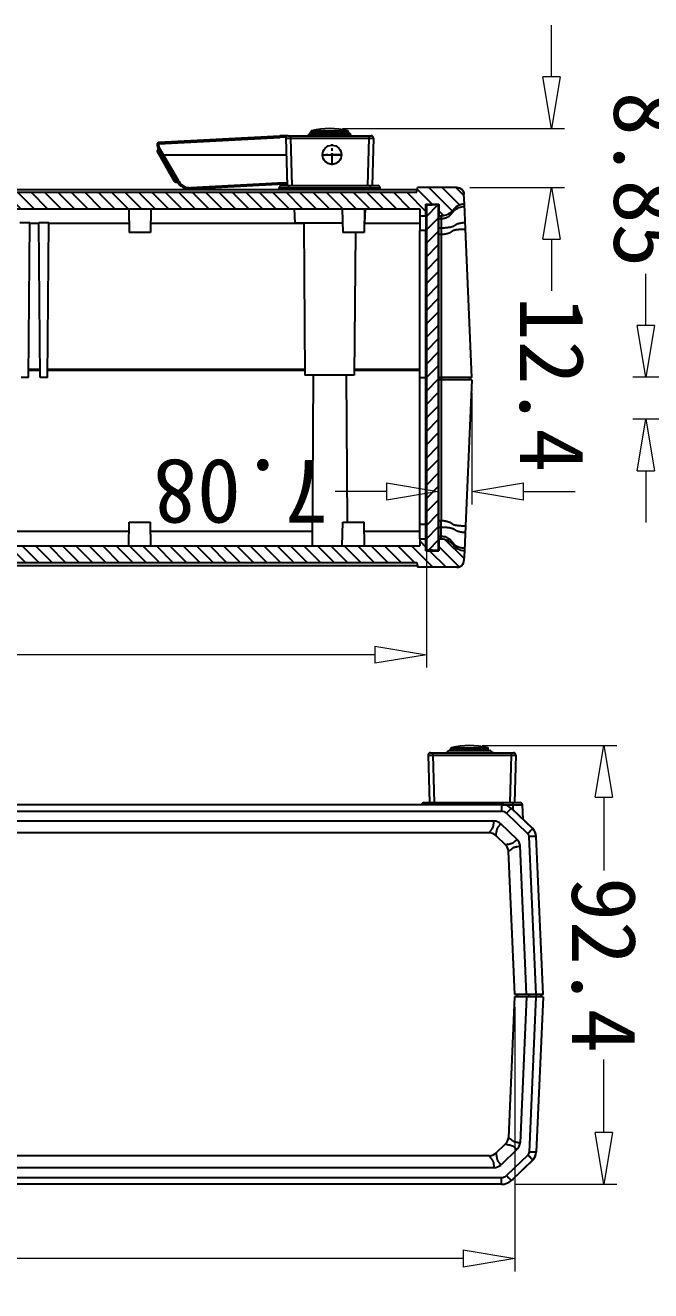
# Model space of a CAD drawing. Header units: millimetres. Extents: x 10368 to 13229, y -13270 to -11269.
# Drawn here: x 11296.8 to 11428.6, y -12928.8 to -12662.3 of the extents above; entities that cross this region are included whole.
import ezdxf

# ---------------------------------------------------------------- set-up
doc = ezdxf.new("R2010")
doc.units = ezdxf.units.MM
doc.linetypes.add('CENTER', pattern=[50.8, 31.75, -6.35, 6.35, -6.35])
doc.layers.add('dim', color=3, linetype='Continuous', lineweight=9)
doc.styles.add('FFS', font='simfang.ttf')
doc.dimstyles.new('YanXiu', dxfattribs={"dimtxt": 2.5, "dimasz": 2.2, "dimexe": 0.66, "dimexo": 0.66, "dimgap": 0.66, "dimtad": 0, "dimzin": 1, "dimdsep": 46, "dimtxsty": 'FFS', "dimcen": 0, "dimclrd": 256, "dimclre": 131, "dimclrt": 42, "dimazin": 0, "dimtfac": 1, "dimtofl": 0, "dimtmove": 0, "dimatfit": 3, "dimfxl": 0, "dimlwd": 5, "dimlwe": 5, "dimarcsym": 0})
pattern_1 = [(315, (-332.5408, 1336.0278), (1.4142136, 1.4142136), [])]

# ---------------------------------------------------------------- blocks, each defined once
blk = doc.blocks.new('_ClosedBlank')
at = {"color": 0, "linetype": 'ByBlock', "lineweight": -2}
for p, q in [((-1, 0.167), (0, 0)), ((-1, 0.167), (-1, -0.167)), ((0, 0), (-1, -0.167))]:
    blk.add_line(p, q, dxfattribs=at)
blk = doc.blocks.new('*D52')
at = {"layer": 'Defpoints', "color": 0}
for p in [(-368.05, 460.96), (-366.5, 452.11), (-352.14, 452.11)]:
    blk.add_point(p, dxfattribs=at)
at = {"layer": 'dim', "lineweight": 5}
for p, q in [((-352.14, 471.84), (-352.14, 482.72)), ((-352.14, 441.23), (-352.14, 430.35))]:
    blk.add_line(p, q, dxfattribs=at)
at = {"layer": 'dim', "color": 131, "lineweight": 5}
for p, q in [((-365.33, 460.96), (-349.42, 460.96)), ((-363.78, 452.11), (-349.42, 452.11))]:
    blk.add_line(p, q, dxfattribs=at)
at = {"layer": 'dim', "lineweight": 5, "xscale": 10.88, "yscale": 10.88, "zscale": 10.88}
for p, rotation in [((-352.14, 460.96), 270), ((-352.14, 452.11), 90)]:
    blk.add_blockref('_ClosedBlank', p, dxfattribs=dict(at, rotation=rotation))
at = {"layer": 'dim', "color": 42, "insert": (-352.14, 410.5), "char_height": 13.6, "attachment_point": 5, "rotation": 90, "style": 'FFS'}
blk.add_mtext('8.85', dxfattribs=at)
blk = doc.blocks.new('*D10')
at = {"layer": 'Defpoints', "color": 0}
for p in [(-46.5, 637.75), (-324.5, 582.1), (-46.5, 582.1)]:
    blk.add_point(p, dxfattribs=at)
at = {"layer": 'dim', "color": 131, "lineweight": 5}
for p, q in [((-324.5, 584.82), (-324.5, 640.47)), ((-46.5, 584.82), (-46.5, 640.47))]:
    blk.add_line(p, q, dxfattribs=at)
at = {"layer": 'dim', "lineweight": 5}
for p, q in [((-313.62, 637.75), (-200.72, 637.75)), ((-57.38, 637.75), (-170.29, 637.75))]:
    blk.add_line(p, q, dxfattribs=at)
at = {"layer": 'dim', "lineweight": 5, "xscale": 10.88, "yscale": 10.88, "zscale": 10.88, "rotation": 180}
blk.add_blockref('_ClosedBlank', (-324.5, 637.75), dxfattribs=at)
at = {"layer": 'dim', "lineweight": 5, "xscale": 10.88, "yscale": 10.88, "zscale": 10.88}
blk.add_blockref('_ClosedBlank', (-46.5, 637.75), dxfattribs=at)
at = {"layer": 'dim', "color": 42, "insert": (-185.5, 637.75), "char_height": 13.6, "attachment_point": 5, "style": 'FFS'}
blk.add_mtext('278', dxfattribs=at)
blk = doc.blocks.new('*D54')
at = {"layer": 'Defpoints', "color": 0}
for p in [(-321.73, 622.1), (-343.28, 529.7), (-314.97, 529.7)]:
    blk.add_point(p, dxfattribs=at)
at = {"layer": 'dim', "color": 131, "lineweight": 5}
for p, q in [((-324.45, 622.1), (-346, 622.1)), ((-317.68, 529.7), (-346, 529.7))]:
    blk.add_line(p, q, dxfattribs=at)
at = {"layer": 'dim', "lineweight": 5}
for p, q in [((-343.28, 611.22), (-343.28, 595.79)), ((-343.28, 540.58), (-343.28, 556.02))]:
    blk.add_line(p, q, dxfattribs=at)
at = {"layer": 'dim', "lineweight": 5, "xscale": 10.88, "yscale": 10.88, "zscale": 10.88}
for p, rotation in [((-343.28, 622.1), 90), ((-343.28, 529.7), 270)]:
    blk.add_blockref('_ClosedBlank', p, dxfattribs=dict(at, rotation=rotation))
at = {"layer": 'dim', "color": 42, "insert": (-343.28, 575.9), "char_height": 13.6, "attachment_point": 5, "rotation": 90, "style": 'FFS'}
blk.add_mtext('92.4', dxfattribs=at)
blk = doc.blocks.new('*D35')
at = {"layer": 'Defpoints', "color": 0}
for p in [(-308.4, 476.21), (-315.48, 452.66), (-308.4, 452.66)]:
    blk.add_point(p, dxfattribs=at)
at = {"layer": 'dim', "color": 131, "lineweight": 5}
for p, q in [((-315.48, 455.37), (-315.48, 478.93)), ((-308.4, 455.37), (-308.4, 478.93))]:
    blk.add_line(p, q, dxfattribs=at)
at = {"layer": 'dim', "lineweight": 5}
for p, q in [((-326.36, 476.21), (-337.24, 476.21)), ((-297.52, 476.21), (-286.64, 476.21))]:
    blk.add_line(p, q, dxfattribs=at)
at = {"layer": 'dim', "lineweight": 5, "xscale": 10.88, "yscale": 10.88, "zscale": 10.88}
blk.add_blockref('_ClosedBlank', (-315.48, 476.21), dxfattribs=at)
at = {"layer": 'dim', "lineweight": 5, "xscale": 10.88, "yscale": 10.88, "zscale": 10.88, "rotation": 180}
blk.add_blockref('_ClosedBlank', (-308.4, 476.21), dxfattribs=at)
at = {"layer": 'dim', "color": 42, "insert": (-266.79, 476.21), "char_height": 13.6, "attachment_point": 5, "style": 'FFS'}
blk.add_mtext('7.08', dxfattribs=at)
blk = doc.blocks.new('*D21')
at = {"layer": 'Defpoints', "color": 0}
for p in [(-65.1, 510.56), (-305.9, 485.32), (-65.1, 485.4)]:
    blk.add_point(p, dxfattribs=at)
at = {"layer": 'dim', "color": 131, "lineweight": 5}
for p, q in [((-305.9, 488.04), (-305.9, 513.28)), ((-65.1, 488.12), (-65.1, 513.28))]:
    blk.add_line(p, q, dxfattribs=at)
at = {"layer": 'dim', "lineweight": 5}
for p, q in [((-295.02, 510.56), (-210.13, 510.56)), ((-75.98, 510.56), (-160.88, 510.56))]:
    blk.add_line(p, q, dxfattribs=at)
at = {"layer": 'dim', "lineweight": 5, "xscale": 10.88, "yscale": 10.88, "zscale": 10.88, "rotation": 180}
blk.add_blockref('_ClosedBlank', (-305.9, 510.56), dxfattribs=at)
at = {"layer": 'dim', "lineweight": 5, "xscale": 10.88, "yscale": 10.88, "zscale": 10.88}
blk.add_blockref('_ClosedBlank', (-65.1, 510.56), dxfattribs=at)
at = {"layer": 'dim', "color": 42, "insert": (-185.5, 510.56), "char_height": 13.6, "attachment_point": 5, "style": 'FFS'}
blk.add_mtext('240.8', dxfattribs=at)
blk = doc.blocks.new('*D25')
at = {"layer": 'Defpoints', "color": 0}
for p in [(-332.28, 412.16), (-312.32, 412.16), (-285.5, 399.76)]:
    blk.add_point(p, dxfattribs=at)
at = {"layer": 'dim', "lineweight": 5}
for p, q in [((-332.28, 423.04), (-332.28, 433.92)), ((-332.28, 388.88), (-332.28, 378))]:
    blk.add_line(p, q, dxfattribs=at)
at = {"layer": 'dim', "color": 131, "lineweight": 5}
for p, q in [((-315.04, 412.16), (-335, 412.16)), ((-288.22, 399.76), (-335, 399.76))]:
    blk.add_line(p, q, dxfattribs=at)
at = {"layer": 'dim', "lineweight": 5, "xscale": 10.88, "yscale": 10.88, "zscale": 10.88}
for p, rotation in [((-332.28, 412.16), 270), ((-332.28, 399.76), 90)]:
    blk.add_blockref('_ClosedBlank', p, dxfattribs=dict(at, rotation=rotation))
at = {"layer": 'dim', "color": 42, "insert": (-332.28, 453.65), "char_height": 13.6, "attachment_point": 5, "rotation": 90, "style": 'FFS'}
blk.add_mtext('12.4', dxfattribs=at)
blk = doc.blocks.new('u58')
at = {"linetype": 'Continuous'}
h = blk.add_hatch(dxfattribs=at)
h.set_pattern_fill('DEFAULT__2', color=2, scale=2, angle=-45, style=0, pattern_type=0)
h.set_pattern_definition(pattern_1)
edge = h.paths.add_edge_path()
edge.add_line((-67.102, 505.829), (-303.902, 505.829))
edge.add_line((-67.102, 505.829), (-67.014, 506.829))
edge.add_line((-67.014, 506.829), (-58.684, 506.829))
edge.add_spline(control_points=[(-57.186, 505.395), (-57.223, 506.242), (-57.836, 506.829), (-58.684, 506.829)], knot_values=[0, 0, 0, 0, 1, 1, 1, 1], weights=[1, 0.8149093, 0.8149093, 1], degree=3, periodic=0)
edge.add_line((-57.186, 505.395), (-57.095, 503.329))
edge.add_spline(control_points=[(-57.095, 503.329), (-57.57, 503.308), (-58.27, 503.111), (-59.066, 502.575), (-59.518, 502.022), (-60.003, 501.499), (-60.818, 500.994), (-61.527, 500.829), (-62.002, 500.829)], knot_values=[0, 0, 0, 0, 0.25, 0.375, 0.5, 0.625, 0.75, 1, 1, 1, 1], degree=3, periodic=0)
edge.add_line((-62.002, 500.829), (-62.502, 500.829))
edge.add_line((-62.502, 500.829), (-62.502, 503.329))
edge.add_line((-62.502, 503.329), (-65.202, 503.329))
edge.add_line((-65.202, 500.829), (-65.202, 503.329))
edge.add_line((-65.202, 500.829), (-66.502, 500.829))
edge.add_line((-66.502, 502.329), (-66.502, 500.829))
edge.add_line((-66.502, 502.329), (-304.502, 502.329))
edge.add_line((-304.502, 500.829), (-304.502, 502.329))
edge.add_line((-304.502, 500.829), (-305.802, 500.829))
edge.add_line((-305.802, 503.329), (-305.802, 500.829))
edge.add_line((-305.802, 503.329), (-308.502, 503.329))
edge.add_line((-308.502, 500.829), (-308.502, 503.329))
edge.add_line((-308.502, 500.829), (-309.002, 500.829))
edge.add_spline(control_points=[(-309.002, 500.829), (-309.477, 500.829), (-310.186, 500.994), (-311.001, 501.499), (-311.486, 502.022), (-311.938, 502.575), (-312.734, 503.111), (-313.434, 503.308), (-313.908, 503.329)], knot_values=[0, 0, 0, 0, 0.25, 0.375, 0.5, 0.625, 0.75, 1, 1, 1, 1], degree=3, periodic=0)
edge.add_line((-313.908, 503.329), (-313.818, 505.395))
edge.add_spline(control_points=[(-312.319, 506.829), (-313.168, 506.829), (-313.781, 506.242), (-313.818, 505.395)], knot_values=[0, 0, 0, 0, 1, 1, 1, 1], weights=[1, 0.8149093, 0.8149093, 1], degree=3, periodic=0)
edge.add_line((-312.319, 506.829), (-303.989, 506.829))
edge.add_line((-303.902, 505.829), (-303.989, 506.829))
h = blk.add_hatch(dxfattribs=at)
h.set_pattern_fill('DEFAULT__3', color=2, scale=2, angle=45, style=0, pattern_type=0)
h.set_pattern_definition([(45, (-332.5408, 1336.0278), (-1.4142136, 1.4142136), [])])
edge = h.paths.add_edge_path()
edge.add_line((-305.902, 430.56), (-305.902, 503.098))
edge.add_line((-305.902, 430.56), (-308.402, 430.429))
edge.add_line((-308.402, 430.429), (-308.402, 503.229))
edge.add_line((-305.902, 503.098), (-308.402, 503.229))
h = blk.add_hatch(dxfattribs=at)
h.set_pattern_fill('DEFAULT__4', color=2, scale=2, angle=-45, style=0, pattern_type=0)
h.set_pattern_definition(pattern_1)
edge = h.paths.add_edge_path()
edge.add_line((-308.502, 430.329), (-308.502, 432.829))
edge.add_line((-305.802, 430.329), (-308.502, 430.329))
edge.add_line((-305.802, 432.829), (-305.802, 430.329))
edge.add_line((-304.502, 432.829), (-305.802, 432.829))
edge.add_line((-304.502, 431.329), (-304.502, 432.829))
edge.add_line((-66.502, 431.329), (-304.502, 431.329))
edge.add_line((-66.502, 432.829), (-66.502, 431.329))
edge.add_line((-65.202, 432.829), (-66.502, 432.829))
edge.add_line((-65.202, 430.329), (-65.202, 432.829))
edge.add_line((-62.502, 430.329), (-65.202, 430.329))
edge.add_line((-62.502, 430.329), (-62.502, 432.829))
edge.add_line((-62.002, 432.829), (-62.502, 432.829))
edge.add_spline(control_points=[(-62.002, 432.829), (-61.527, 432.829), (-60.818, 432.664), (-60.003, 432.16), (-59.518, 431.636), (-59.066, 431.083), (-58.27, 430.547), (-57.57, 430.35), (-57.095, 430.329)], knot_values=[0, 0, 0, 0, 0.25, 0.375, 0.5, 0.625, 0.75, 1, 1, 1, 1], degree=3, periodic=0)
edge.add_line((-57.186, 428.264), (-57.095, 430.329))
edge.add_spline(control_points=[(-57.186, 428.264), (-57.223, 427.416), (-57.836, 426.829), (-58.684, 426.829)], knot_values=[0, 0, 0, 0, 1, 1, 1, 1], weights=[1, 0.8149093, 0.8149093, 1], degree=3, periodic=0)
edge.add_line((-67.014, 426.829), (-58.684, 426.829))
edge.add_line((-67.102, 427.829), (-67.014, 426.829))
edge.add_line((-67.102, 427.829), (-303.902, 427.829))
edge.add_line((-303.902, 427.829), (-303.989, 426.829))
edge.add_line((-312.319, 426.829), (-303.989, 426.829))
edge.add_spline(control_points=[(-312.319, 426.829), (-313.168, 426.829), (-313.781, 427.416), (-313.818, 428.264)], knot_values=[0, 0, 0, 0, 1, 1, 1, 1], weights=[1, 0.8149093, 0.8149093, 1], degree=3, periodic=0)
edge.add_line((-313.908, 430.329), (-313.818, 428.264))
edge.add_spline(control_points=[(-313.908, 430.329), (-313.434, 430.35), (-312.734, 430.547), (-311.938, 431.083), (-311.486, 431.636), (-311.001, 432.16), (-310.186, 432.664), (-309.477, 432.829), (-309.002, 432.829)], knot_values=[0, 0, 0, 0, 0.25, 0.375, 0.5, 0.625, 0.75, 1, 1, 1, 1], degree=3, periodic=0)
edge.add_line((-308.502, 432.829), (-309.002, 432.829))
at = {"color": 7, "linetype": 'Continuous'}
for p, q in [((-328.313, 631.629), (-323.805, 635.944)), ((-324.194, 635.655), (-328.252, 631.77)), ((-327.276, 630.61), (-322.768, 634.926)), ((-321.731, 636.777), (-49.273, 636.777)), ((-321.731, 636.777), (-321.731, 635.342)), ((-49.273, 635.342), (-321.731, 635.342)), ((-325.023, 629.398), (-321.552, 632.721)), ((-320.167, 633.277), (-50.836, 633.277)), ((-330.48, 597.277), (-329.051, 630)), ((-330.48, 597.277), (-329.051, 630)), ((-328.981, 597.277), (-327.553, 630)), ((-320.547, 630.221), (-322.57, 628.285)), ((-319.164, 630.777), (-51.839, 630.777)), ((-326.982, 597.277), (-325.639, 628.038)), ((-324.48, 597.277), (-323.185, 626.927)), ((-330.48, 597.277), (-324.48, 597.277)), ((-330.002, 596.777), (-330.028, 597.277)), ((-329.003, 596.777), (-329.003, 597.277)), ((-327.481, 596.777), (-327.457, 597.277)), ((-325.002, 596.777), (-324.976, 597.277)), ((-330.502, 596.777), (-324.502, 596.777)), ((-330.502, 596.777), (-329.051, 563.554)), ((-329.003, 596.777), (-327.553, 563.554)), ((-327.004, 596.777), (-325.639, 565.515)), ((-324.502, 596.777), (-323.185, 566.626)), ((-320.547, 563.332), (-322.57, 565.269)), ((-327.276, 562.943), (-322.768, 558.628)), ((-325.023, 564.156), (-321.552, 560.832)), ((-319.164, 562.777), (-51.839, 562.777)), ((-328.313, 561.925), (-323.805, 557.61)), ((-324.194, 557.899), (-328.252, 561.783)), ((-326.287, 559.902), (-326.127, 556.851)), ((-320.167, 560.277), (-50.836, 560.277)), ((-324.102, 556.377), (-324.102, 557.814)), ((-49.273, 558.211), (-321.731, 558.211)), ((-321.731, 556.777), (-321.731, 558.211)), ((-322.396, 556.851), (-326.127, 556.851)), ((-305.376, 556.377), (-325.627, 556.377)), ((-324.738, 546.39), (-324.477, 556.377)), ((-323.739, 546.39), (-323.477, 556.377)), ((-321.731, 556.851), (-322.308, 556.851)), ((-49.273, 556.777), (-321.731, 556.777)), ((-307.265, 546.39), (-307.526, 556.377)), ((-306.902, 556.377), (-306.902, 556.777)), ((-306.265, 546.39), (-306.527, 556.373)), ((-307.265, 546.39), (-323.739, 546.39)), ((-323.739, 545.877), (-323.739, 546.39)), ((-307.265, 545.877), (-307.265, 546.39)), ((-306.765, 545.877), (-324.239, 545.877)), ((-310.716, 545.377), (-319.216, 545.377)), ((-318.943, 545.377), (-318.937, 545.03)), ((-310.995, 545.03), (-318.937, 545.03)), ((-311.147, 544.839), (-318.785, 544.839)), ((-310.988, 545.377), (-310.995, 545.03)), ((-312.319, 506.829), (-303.989, 506.829)), ((-312.319, 506.829), (-303.989, 506.829)), ((-303.902, 505.829), (-303.989, 506.829)), ((-303.902, 505.829), (-303.989, 506.829)), ((-67.049, 506.429), (-303.954, 506.429)), ((-313.908, 503.329), (-313.818, 505.395)), ((-313.908, 503.329), (-313.818, 505.395)), ((-67.102, 505.829), (-303.902, 505.829)), ((-67.102, 505.829), (-303.902, 505.829)), ((-314.137, 498.09), (-313.908, 503.329)), ((-305.802, 503.329), (-308.502, 503.329)), ((-308.502, 500.829), (-308.502, 503.329)), ((-308.502, 500.829), (-308.502, 503.329)), ((-305.802, 503.329), (-308.502, 503.329)), ((-305.902, 503.098), (-308.402, 503.229)), ((-308.402, 430.429), (-308.402, 503.229)), ((-305.902, 503.098), (-308.402, 503.229)), ((-308.402, 430.429), (-308.402, 503.229)), ((-305.902, 430.56), (-305.902, 503.098)), ((-305.902, 430.56), (-305.902, 503.098)), ((-305.802, 503.329), (-305.802, 500.829)), ((-305.802, 503.329), (-305.802, 500.829)), ((-66.502, 502.329), (-304.502, 502.329)), ((-304.502, 500.829), (-304.502, 502.329)), ((-304.502, 500.829), (-304.502, 502.329)), ((-66.502, 502.329), (-304.502, 502.329)), ((-292.839, 502.329), (-292.752, 497.329)), ((-288.165, 502.329), (-288.252, 497.329)), ((-281.996, 466.329), (-281.807, 502.329)), ((-247.839, 502.329), (-247.752, 497.329)), ((-243.165, 502.329), (-243.252, 497.329)), ((-308.502, 500.829), (-309.002, 500.829)), ((-309.002, 500.829), (-309.002, 496.98)), ((-308.502, 500.829), (-309.002, 500.829)), ((-308.502, 500.274), (-309.002, 500.274)), ((-308.502, 500.829), (-308.502, 496.98)), ((-308.502, 499.277), (-308.402, 499.277)), ((-305.902, 499.277), (-305.802, 499.277)), ((-304.502, 500.829), (-305.802, 500.829)), ((-305.802, 500.829), (-305.802, 497.782)), ((-304.502, 500.829), (-305.802, 500.829)), ((-304.502, 500.829), (-304.502, 497.782)), ((-304.502, 499.277), (-292.786, 499.277)), ((-281.823, 499.277), (-247.786, 499.277)), ((-243.218, 499.277), (-207.786, 499.277)), ((-315.48, 467.329), (-314.137, 498.09)), ((-308.502, 498.337), (-309.002, 498.337)), ((-308.502, 496.98), (-309.002, 496.98)), ((-309.002, 436.678), (-309.002, 496.98)), ((-308.502, 496.98), (-308.502, 436.678)), ((-305.802, 497.782), (-304.502, 497.782)), ((-305.802, 497.782), (-305.802, 435.876)), ((-304.502, 497.782), (-304.502, 435.876)), ((-288.252, 497.329), (-292.752, 497.329)), ((-289.008, 466.329), (-289.17, 497.329)), ((-243.252, 497.329), (-247.752, 497.329)), ((-315.502, 466.829), (-308.402, 466.829)), ((-315.502, 466.829), (-314.137, 435.568)), ((-315.48, 467.329), (-308.502, 467.329)), ((-315.002, 466.829), (-315.028, 467.329)), ((-304.502, 466.829), (-305.902, 466.829)), ((-226.002, 466.829), (-226.286, 434.247)), ((-226.002, 466.829), (-224.502, 466.829)), ((-224.502, 466.829), (-224.217, 434.247)), ((-222.002, 466.829), (-222.286, 434.247)), ((-222.002, 466.829), (-220.502, 466.829)), ((-304.502, 465.179), (-290.706, 465.179)), ((-290.705, 465.329), (-304.463, 465.329)), ((-290.958, 436.333), (-290.696, 466.329)), ((-290.696, 466.329), (-280.307, 466.329)), ((-280.028, 434.329), (-280.307, 466.329)), ((-226.016, 465.329), (-280.299, 465.329)), ((-280.297, 465.179), (-226.016, 465.179)), ((-222.016, 465.329), (-224.487, 465.329)), ((-224.487, 465.179), (-222.016, 465.179)), ((-314.137, 435.568), (-313.908, 430.329)), ((-308.502, 436.678), (-309.002, 436.678)), ((-309.002, 432.829), (-309.002, 436.678)), ((-308.502, 435.321), (-309.002, 435.321)), ((-308.502, 436.678), (-308.502, 432.829)), ((-305.802, 435.876), (-304.502, 435.876)), ((-305.802, 432.829), (-305.802, 435.876)), ((-304.502, 432.829), (-304.502, 435.876)), ((-292.839, 431.329), (-292.752, 436.329)), ((-292.752, 436.329), (-288.252, 436.329)), ((-288.165, 431.329), (-288.252, 436.329)), ((-247.839, 431.329), (-247.752, 436.329)), ((-247.752, 436.329), (-243.252, 436.329)), ((-243.165, 431.329), (-243.252, 436.329)), ((-308.502, 433.384), (-309.002, 433.384)), ((-308.502, 432.829), (-309.002, 432.829)), ((-308.502, 432.829), (-309.002, 432.829)), ((-308.502, 434.381), (-308.402, 434.381)), ((-308.502, 430.329), (-308.502, 432.829)), ((-308.502, 430.329), (-308.502, 432.829)), ((-305.902, 434.381), (-305.802, 434.381)), ((-304.502, 432.829), (-305.802, 432.829)), ((-305.802, 432.829), (-305.802, 430.329)), ((-304.502, 432.829), (-305.802, 432.829)), ((-305.802, 432.829), (-305.802, 430.329)), ((-304.502, 434.381), (-292.786, 434.381)), ((-304.502, 431.329), (-304.502, 432.829)), ((-304.502, 431.329), (-304.502, 432.829)), ((-293.002, 431.329), (-292.845, 434.329)), ((-292.844, 434.329), (-292.787, 434.329)), ((-288.217, 434.329), (-278.16, 434.329)), ((-280.028, 434.381), (-247.786, 434.381)), ((-278.002, 431.329), (-278.159, 434.329)), ((-243.218, 434.381), (-226.285, 434.381)), ((-226.286, 434.247), (-224.217, 434.247)), ((-224.219, 434.381), (-222.285, 434.381)), ((-222.286, 434.247), (-220.217, 434.247)), ((-313.908, 430.329), (-313.818, 428.264)), ((-313.908, 430.329), (-313.818, 428.264)), ((-305.802, 430.329), (-308.502, 430.329)), ((-305.802, 430.329), (-308.502, 430.329)), ((-305.902, 430.56), (-308.402, 430.429)), ((-305.902, 430.56), (-308.402, 430.429)), ((-66.502, 431.329), (-304.502, 431.329)), ((-66.502, 431.329), (-304.502, 431.329)), ((-312.319, 426.829), (-303.989, 426.829)), ((-312.319, 426.829), (-303.989, 426.829)), ((-303.902, 427.829), (-303.989, 426.829)), ((-303.902, 427.829), (-303.989, 426.829)), ((-67.049, 427.229), (-303.954, 427.229)), ((-67.102, 427.829), (-303.902, 427.829)), ((-67.102, 427.829), (-303.902, 427.829)), ((-296.144, 427.229), (-296.127, 426.903)), ((-274.877, 426.903), (-296.127, 426.903)), ((-275.376, 426.429), (-295.627, 426.429)), ((-294.738, 416.442), (-294.477, 426.429)), ((-294.102, 427.229), (-294.102, 426.429)), ((-293.739, 416.442), (-293.477, 426.429)), ((-277.265, 416.442), (-277.526, 426.429)), ((-276.902, 427.229), (-276.902, 426.429)), ((-276.265, 416.442), (-276.527, 426.429)), ((-275.902, 426.129), (-256.195, 427.162)), ((-275.894, 425.837), (-256.179, 426.87)), ((-274.86, 427.229), (-274.877, 426.903)), ((-256.195, 427.162), (-256.179, 426.87)), ((-275.902, 426.129), (-276.519, 426.129)), ((-275.894, 425.837), (-276.511, 425.837)), ((-275.902, 426.129), (-275.894, 425.837)), ((-253.699, 425.524), (-250.47, 419.931)), ((-253.085, 425.692), (-253.453, 425.686)), ((-253.44, 425.666), (-249.345, 418.574)), ((-252.97, 425.194), (-253.165, 425.191)), ((-252.97, 425.194), (-249.57, 419.305)), ((-252.82, 425.542), (-249.188, 419.253)), ((-284.002, 419.929), (-288.002, 419.929)), ((-250.478, 419.929), (-276.357, 419.929)), ((-250.478, 419.929), (-249.605, 418.416)), ((-250.47, 419.931), (-250.214, 420.079)), ((-249.57, 419.305), (-249.769, 419.308)), ((-249.453, 418.803), (-249.477, 418.803)), ((-276.765, 415.929), (-294.239, 415.929)), ((-277.265, 416.442), (-293.739, 416.442)), ((-293.739, 415.929), (-293.739, 416.442)), ((-289.96, 415.789), (-289.838, 415.579)), ((-277.265, 415.929), (-277.265, 416.442)), ((-249.527, 417.604), (-275.002, 416.269)), ((-274.987, 415.977), (-275.002, 416.269)), ((-249.511, 417.312), (-274.987, 415.977)), ((-249.512, 418.042), (-249.527, 417.604)), ((-249.511, 417.312), (-249.527, 417.604)), ((-249.212, 418.039), (-249.227, 417.601)), ((-281.165, 415.579), (-289.838, 415.579)), ((-281.425, 415.429), (-289.579, 415.429)), ((-289.479, 415.429), (-289.473, 415.083)), ((-281.531, 415.083), (-289.473, 415.083)), ((-281.683, 414.892), (-289.321, 414.892)), ((-281.107, 415.679), (-289.277, 415.679)), ((-281.525, 415.43), (-281.531, 415.083)), ((-281.107, 415.679), (-281.165, 415.579))]:
    blk.add_line(p, q, dxfattribs=at)
at = {"color": 1, "linetype": 'CENTER', "ltscale": 0.08}
for p, q in [((-286.002, 422.129), (-286.002, 417.729)), ((-288.202, 419.929), (-283.802, 419.929))]:
    blk.add_line(p, q, dxfattribs=at)
at = {"color": 7, "linetype": 'Continuous'}
blk.add_circle((-286.002, 419.929), 2, dxfattribs=at)
for centre, radius, start, end in [((-322.396, 633.777), 2.6, 123.05077, 133.75), ((-321.731, 633.777), 3, 90, 133.75), ((-321.731, 633.842), 1.5, 90.00349, 133.74651), ((-326.454, 629.892), 2.6, 133.75, 177.5), ((-320.167, 631.275), 2.002, 89.99757, 133.74247), ((-326.654, 629.895), 2.4, 133.7502, 177.5), ((-326.654, 629.96), 0.9, 133.75016, 177.49984), ((-323.638, 627.95), 2.004, 133.7449, 177.49268), ((-319.164, 628.777), 2, 89.99999, 133.75), ((-321.187, 626.84), 2, 133.74999, 177.50005), ((-323.638, 565.603), 2.004, 182.50732, 226.2551), ((-321.187, 566.713), 2, 182.49995, 226.25001), ((-326.454, 563.661), 2.6, 182.5, 226.25), ((-326.654, 563.659), 2.4, 182.5, 226.2498), ((-326.654, 563.593), 0.9, 182.50016, 226.24984), ((-319.164, 564.777), 2, 226.25, 270.00001), ((-320.167, 562.279), 2.002, 226.25753, 270.00243), ((-322.396, 559.777), 2.6, 226.25, 236.94923), ((-321.731, 559.777), 3, 226.25, 270), ((-321.731, 559.712), 1.5, 226.25349, 269.99651), ((-325.627, 556.877), 0.5, 183, 270), ((-305.376, 556.877), 0.5, 270, 348.03351), ((-324.239, 546.377), 0.5, 178.5, 270), ((-306.765, 546.377), 0.5, 270, 1.5), ((-318.737, 545.034), 0.2, 181, 256.18294), ((-314.966, 560.368), 15.991, 256.18294, 283.81706), ((-311.194, 545.034), 0.2, 283.81706, 359), ((-312.319, 505.329), 1.5, 90, 177.5), ((-314.059, 498.913), 3.863, 73.80326, 88.12729), ((-314.014, 499.07), 3.699, 66.4896, 73.78965), ((-313.927, 499.242), 3.507, 57.82466, 60.54114), ((-313.619, 500.73), 2.461, 46.41364, 50.9831), ((-308.964, 503.218), 2.949, 248.38014, 252.97106), ((-308.964, 430.44), 2.949, 107.02894, 111.61986), ((-314.059, 434.746), 3.863, 271.87271, 286.19674), ((-314.014, 434.588), 3.699, 286.21035, 293.5104), ((-313.927, 434.416), 3.507, 299.45886, 302.17534), ((-312.319, 428.329), 1.5, 182.5, 270), ((-295.627, 426.929), 0.5, 183, 270), ((-275.376, 426.929), 0.5, 270, 357), ((-256.038, 424.166), 3, 29.99896, 93.00104), ((-256.038, 424.174), 2.7, 30, 93), ((-253.079, 425.392), 0.3, 30, 91), ((-249.448, 419.103), 0.3, 269, 30), ((-250.211, 418.074), 1, 358, 30), ((-294.239, 416.429), 0.5, 178.50002, 269.99922), ((-290.395, 415.543), 0.5, 30, 51.17369), ((-280.674, 415.429), 0.5, 90, 150), ((-276.765, 416.429), 0.5, 270.00078, 1.49998), ((-276.818, 450.929), 35, 270.08716, 273), ((-276.818, 450.921), 34.7, 270.83094, 273.00001), ((-250.211, 418.067), 0.7, 357.99852, 30.00148), ((-249.527, 417.612), 0.3, 273, 358), ((-289.579, 415.729), 0.3, 210, 270), ((-289.273, 415.086), 0.2, 181, 256.18294), ((-285.502, 430.42), 15.991, 256.18294, 283.81706), ((-281.731, 415.086), 0.2, 283.81706, 359), ((-281.425, 415.729), 0.3, 270, 330)]:
    blk.add_arc(centre, radius, start, end, dxfattribs=at)
blk.add_ellipse((-253.782, 425.659), major_axis=(3.312, -5.728), ratio=0.0453359, start_param=-0.0262047, end_param=-0.000027, dxfattribs=at)
for points, start_tangent, end_tangent in [([(-323.805, 635.944), (-323.717, 635.876), (-323.49, 635.66), (-323.158, 635.327), (-322.768, 634.926)], (0.722364, 0.6915131), (0.6922004, -0.7217054)), ([(-328.313, 631.629), (-328.225, 631.561), (-327.998, 631.345), (-327.666, 631.012), (-327.276, 630.61)], (0.722364, 0.6915131), (0.6922, -0.7217058)), ([(-320.547, 630.221), (-320.55, 630.238), (-320.559, 630.282), (-320.571, 630.346), (-320.587, 630.425), (-320.604, 630.512), (-320.622, 630.604), (-320.641, 630.702), (-320.66, 630.808), (-320.679, 630.925), (-320.697, 631.05), (-320.717, 631.182), (-320.744, 631.316), (-320.776, 631.444), (-320.81, 631.56), (-320.847, 631.667), (-320.887, 631.764), (-320.931, 631.852), (-320.977, 631.931), (-321.028, 632.006), (-321.086, 632.08), (-321.153, 632.158), (-321.22, 632.243), (-321.283, 632.327), (-321.341, 632.41), (-321.398, 632.492), (-321.452, 632.57), (-321.5, 632.64), (-321.536, 632.695)], (-0.170023, 0.9854401), (-0.538852, 0.8424004)), ([(-320.124, 633.034), (-320.135, 633.097), (-320.149, 633.179), (-320.161, 633.243), (-320.167, 633.277)], (-0.1726652, 0.9849806), (-0.3060179, 0.9520258)), ([(-320.05, 632.395), (-320.059, 632.497), (-320.065, 632.602), (-320.075, 632.704), (-320.087, 632.806), (-320.102, 632.906), (-320.119, 633.004), (-320.124, 633.034)], (-0.1259834, 0.9920324), (-0.1726652, 0.9849806)), ([(-319.164, 630.777), (-319.197, 630.829), (-319.232, 630.883), (-319.275, 630.95), (-319.322, 631.025), (-319.373, 631.103), (-319.427, 631.186), (-319.487, 631.275), (-319.553, 631.372), (-319.625, 631.474), (-319.701, 631.582), (-319.775, 631.697), (-319.841, 631.811), (-319.897, 631.919), (-319.945, 632.021), (-319.983, 632.119), (-320.013, 632.213), (-320.035, 632.303), (-320.05, 632.395)], (-0.5231635, 0.8522323), (-0.1259834, 0.9920324)), ([(-329.051, 630), (-328.936, 630.02), (-328.611, 630.027), (-328.126, 630.02), (-327.553, 630)], (0.0436194, 0.9990482), (0.9990518, -0.0435366)), ([(-322.57, 628.285), (-322.588, 628.289), (-322.636, 628.301), (-322.704, 628.318), (-322.788, 628.34), (-322.881, 628.363), (-322.982, 628.386), (-323.086, 628.409), (-323.194, 628.432), (-323.306, 628.456), (-323.415, 628.48), (-323.516, 628.507), (-323.614, 628.536), (-323.709, 628.566), (-323.799, 628.593), (-323.885, 628.62), (-323.97, 628.648), (-324.055, 628.678), (-324.13, 628.71), (-324.19, 628.742), (-324.249, 628.783), (-324.311, 628.831), (-324.379, 628.893), (-324.462, 628.971), (-324.542, 629.044), (-324.617, 629.105), (-324.69, 629.16), (-324.761, 629.211), (-324.832, 629.262), (-324.9, 629.312), (-324.96, 629.356), (-325.003, 629.387), (-325.023, 629.398)], (-0.9728583, 0.2314015), (-0.9760151, 0.217703)), ([(-324.182, 627.66), (-324.245, 627.699), (-324.311, 627.733), (-324.382, 627.763), (-324.466, 627.789), (-324.574, 627.812), (-324.683, 627.835), (-324.782, 627.859), (-324.869, 627.878), (-324.932, 627.898), (-324.994, 627.907), (-325.069, 627.921), (-325.154, 627.936), (-325.245, 627.953), (-325.338, 627.971), (-325.426, 627.99), (-325.506, 628.008), (-325.574, 628.023), (-325.62, 628.033)], (-0.8276111, 0.5613019), (-0.9851421, 0.1717415)), ([(-323.185, 626.927), (-323.2, 626.938), (-323.239, 626.965), (-323.295, 627.005), (-323.363, 627.053), (-323.439, 627.106), (-323.52, 627.163), (-323.604, 627.221), (-323.694, 627.283), (-323.79, 627.351), (-323.887, 627.423), (-323.975, 627.493), (-324.051, 627.558), (-324.119, 627.614), (-324.182, 627.66)], (-0.8242094, 0.5662852), (-0.8276111, 0.5613019)), ([(-324.182, 565.893), (-324.245, 565.854), (-324.311, 565.82), (-324.382, 565.79), (-324.466, 565.765), (-324.574, 565.741), (-324.683, 565.719), (-324.782, 565.694), (-324.869, 565.676), (-324.932, 565.655), (-324.994, 565.647), (-325.069, 565.632), (-325.154, 565.617), (-325.245, 565.6), (-325.338, 565.582), (-325.426, 565.564), (-325.506, 565.546), (-325.574, 565.53), (-325.62, 565.52)], (-0.8276111, -0.5613019), (-0.9851421, -0.1717415)), ([(-322.57, 565.269), (-322.588, 565.264), (-322.636, 565.252), (-322.704, 565.235), (-322.788, 565.214), (-322.881, 565.191), (-322.982, 565.167), (-323.086, 565.145), (-323.194, 565.122), (-323.306, 565.098), (-323.415, 565.073), (-323.516, 565.046), (-323.614, 565.017), (-323.709, 564.988), (-323.799, 564.96), (-323.885, 564.933), (-323.97, 564.905), (-324.055, 564.875), (-324.13, 564.844), (-324.19, 564.811), (-324.249, 564.77), (-324.311, 564.722), (-324.379, 564.66), (-324.462, 564.582), (-324.542, 564.509), (-324.617, 564.448), (-324.69, 564.393), (-324.761, 564.342), (-324.832, 564.291), (-324.9, 564.242), (-324.96, 564.197), (-325.003, 564.167), (-325.023, 564.156)], (-0.9728583, -0.2314015), (-0.9760151, -0.217703)), ([(-323.185, 566.626), (-323.2, 566.616), (-323.239, 566.589), (-323.295, 566.549), (-323.363, 566.501), (-323.439, 566.447), (-323.52, 566.391), (-323.604, 566.333), (-323.694, 566.271), (-323.79, 566.203), (-323.887, 566.131), (-323.975, 566.06), (-324.051, 565.996), (-324.119, 565.94), (-324.182, 565.893)], (-0.8242094, -0.5662852), (-0.8276111, -0.5613019)), ([(-329.051, 563.554), (-328.936, 563.534), (-328.611, 563.527), (-328.126, 563.534), (-327.553, 563.554)], (0.0436194, -0.9990482), (0.9990518, 0.0435366)), ([(-328.313, 561.925), (-328.225, 561.992), (-327.998, 562.208), (-327.666, 562.542), (-327.276, 562.943)], (0.722364, -0.6915131), (0.6922, 0.7217058)), ([(-320.547, 563.332), (-320.55, 563.315), (-320.559, 563.271), (-320.571, 563.207), (-320.587, 563.129), (-320.604, 563.042), (-320.622, 562.95), (-320.641, 562.852), (-320.66, 562.745), (-320.679, 562.628), (-320.697, 562.504), (-320.717, 562.372), (-320.744, 562.238), (-320.776, 562.11), (-320.81, 561.993), (-320.847, 561.887), (-320.887, 561.79), (-320.931, 561.702), (-320.977, 561.622), (-321.028, 561.547), (-321.086, 561.474), (-321.153, 561.395), (-321.22, 561.31), (-321.283, 561.227), (-321.341, 561.144), (-321.398, 561.062), (-321.452, 560.984), (-321.5, 560.913), (-321.536, 560.859)], (-0.170023, -0.9854401), (-0.538852, -0.8424004)), ([(-319.164, 562.777), (-319.197, 562.725), (-319.232, 562.67), (-319.275, 562.603), (-319.322, 562.529), (-319.373, 562.45), (-319.427, 562.367), (-319.487, 562.278), (-319.553, 562.182), (-319.625, 562.08), (-319.701, 561.971), (-319.775, 561.856), (-319.841, 561.742), (-319.897, 561.635), (-319.945, 561.533), (-319.983, 561.435), (-320.013, 561.341), (-320.035, 561.25), (-320.05, 561.158)], (-0.5231635, -0.8522323), (-0.1259834, -0.9920324)), ([(-320.124, 560.52), (-320.135, 560.456), (-320.149, 560.374), (-320.161, 560.31), (-320.167, 560.277)], (-0.1726652, -0.9849806), (-0.3060179, -0.9520258)), ([(-320.05, 561.158), (-320.059, 561.057), (-320.065, 560.951), (-320.075, 560.849), (-320.087, 560.747), (-320.102, 560.647), (-320.119, 560.549), (-320.124, 560.52)], (-0.1259834, -0.9920324), (-0.1726652, -0.9849806)), ([(-323.805, 557.61), (-323.717, 557.677), (-323.49, 557.893), (-323.158, 558.226), (-322.768, 558.628)], (0.722364, -0.6915131), (0.6922004, 0.7217054)), ([(-323.739, 546.39), (-323.961, 546.392), (-324.172, 546.394), (-324.362, 546.395), (-324.52, 546.395), (-324.639, 546.394), (-324.713, 546.392), (-324.738, 546.39)], (-0.9999146, 0.0130716), (-0.0304557, -0.9995361)), ([(-306.265, 546.39), (-306.29, 546.392), (-306.364, 546.394), (-306.483, 546.395), (-306.642, 546.395), (-306.831, 546.394), (-307.042, 546.392), (-307.265, 546.39)], (-0.0338993, 0.9994253), (-0.9999144, -0.0130876)), ([(-319.966, 545.877), (-319.216, 545.377)], (1, 0), (1, 0)), ([(-309.966, 545.877), (-310.716, 545.377)], (-1, 0), (-1, 0)), ([(-312.319, 506.829), (-312.336, 506.829), (-312.352, 506.829), (-312.368, 506.828), (-312.385, 506.828), (-312.401, 506.827), (-312.418, 506.826), (-312.434, 506.825), (-312.451, 506.823), (-312.468, 506.822), (-312.485, 506.82), (-312.501, 506.818), (-312.518, 506.816), (-312.535, 506.814), (-312.552, 506.811), (-312.569, 506.808), (-312.586, 506.805), (-312.603, 506.802), (-312.62, 506.799), (-312.637, 506.795), (-312.654, 506.791), (-312.671, 506.787), (-312.688, 506.783), (-312.705, 506.779), (-312.722, 506.774), (-312.739, 506.769), (-312.756, 506.764), (-312.773, 506.759), (-312.79, 506.753), (-312.807, 506.748), (-312.824, 506.742), (-312.841, 506.735), (-312.858, 506.729), (-312.875, 506.722), (-312.892, 506.716), (-312.909, 506.709), (-312.925, 506.701), (-312.942, 506.694), (-312.959, 506.686), (-312.975, 506.678), (-312.992, 506.67), (-313.008, 506.662), (-313.024, 506.653), (-313.041, 506.644), (-313.057, 506.635), (-313.073, 506.626), (-313.089, 506.617), (-313.105, 506.607), (-313.121, 506.597), (-313.136, 506.587), (-313.152, 506.577), (-313.167, 506.566), (-313.183, 506.556), (-313.198, 506.545), (-313.213, 506.534), (-313.228, 506.523), (-313.243, 506.511), (-313.258, 506.499), (-313.272, 506.488), (-313.287, 506.476), (-313.301, 506.463), (-313.315, 506.451), (-313.329, 506.438), (-313.343, 506.426), (-313.357, 506.413), (-313.37, 506.4), (-313.384, 506.386), (-313.397, 506.373), (-313.41, 506.359), (-313.423, 506.346), (-313.435, 506.332), (-313.448, 506.318), (-313.46, 506.303), (-313.472, 506.289), (-313.484, 506.275), (-313.496, 506.26), (-313.507, 506.245), (-313.519, 506.23), (-313.53, 506.215), (-313.541, 506.2), (-313.551, 506.185), (-313.562, 506.17), (-313.572, 506.154), (-313.582, 506.139), (-313.592, 506.123), (-313.602, 506.107), (-313.611, 506.091), (-313.621, 506.075), (-313.63, 506.059), (-313.639, 506.043), (-313.647, 506.027), (-313.656, 506.011), (-313.664, 505.994), (-313.672, 505.978), (-313.68, 505.962), (-313.687, 505.945), (-313.695, 505.928), (-313.702, 505.912), (-313.709, 505.895), (-313.715, 505.879), (-313.722, 505.862), (-313.728, 505.845), (-313.734, 505.828), (-313.74, 505.811), (-313.745, 505.795), (-313.751, 505.778), (-313.756, 505.761), (-313.761, 505.744), (-313.766, 505.727), (-313.77, 505.71), (-313.775, 505.693), (-313.779, 505.677), (-313.783, 505.66), (-313.786, 505.643), (-313.79, 505.626), (-313.793, 505.609), (-313.796, 505.593), (-313.799, 505.576), (-313.802, 505.559), (-313.804, 505.543), (-313.806, 505.526), (-313.809, 505.509), (-313.811, 505.493), (-313.812, 505.476), (-313.814, 505.46), (-313.815, 505.443), (-313.816, 505.427), (-313.817, 505.411), (-313.818, 505.395)], (-1, 0), (-0.0436194, -0.9990482)), ([(-312.069, 502.642), (-312.546, 502.955), (-313.908, 503.329)], (-0.7766144, 0.6299763), (-0.9990482, 0.0436194)), ([(-309.002, 500.829), (-310.379, 501.144), (-310.98, 501.523), (-311.48, 502.027), (-311.962, 502.55), (-312.546, 502.955), (-313.908, 503.329)], (-1, 0), (-0.9990482, 0.0436194)), ([(-312.202, 502.296), (-312.36, 502.379), (-312.538, 502.462)], (-0.8713548, 0.4906535), (-0.9168708, 0.399184)), ([(-311.685, 501.904), (-311.763, 501.984), (-311.846, 502.058), (-311.941, 502.132), (-312.059, 502.211)], (-0.6841497, 0.7293416), (-0.8471214, 0.5313994)), ([(-311.02, 501.557), (-311.48, 502.027), (-311.922, 502.513)], (-0.7597363, 0.6502313), (-0.7246308, 0.6891373)), ([(-311.525, 501.719), (-311.606, 501.816), (-311.685, 501.904)], (-0.6317278, 0.7751903), (-0.6841497, 0.7293416)), ([(-311.346, 501.496), (-311.439, 501.613), (-311.525, 501.719)], (-0.6265565, 0.779376), (-0.6317278, 0.7751903)), ([(-310.875, 500.977), (-311.006, 501.102), (-311.127, 501.234), (-311.242, 501.368), (-311.346, 501.496)], (-0.7467339, 0.6651229), (-0.6265565, 0.779376)), ([(-310.769, 501.366), (-310.98, 501.523), (-311.02, 501.557)], (-0.8296188, 0.5583303), (-0.7597363, 0.6502313)), ([(-309.002, 500.829), (-310.379, 501.144), (-310.769, 501.366)], (-1, 0), (-0.8296188, 0.5583303)), ([(-309.002, 498.337), (-309.324, 498.342), (-309.614, 498.353), (-309.876, 498.371), (-310.11, 498.392), (-310.319, 498.415), (-310.505, 498.439), (-310.669, 498.461), (-310.817, 498.484), (-310.952, 498.508), (-311.068, 498.533), (-311.169, 498.56), (-311.261, 498.589), (-311.344, 498.618), (-311.419, 498.646), (-311.489, 498.673), (-311.558, 498.7), (-311.627, 498.731), (-311.692, 498.762), (-311.75, 498.795), (-311.813, 498.835), (-311.887, 498.884), (-311.98, 498.946), (-312.109, 499.024), (-312.252, 499.096), (-312.398, 499.158), (-312.553, 499.212), (-312.724, 499.264), (-312.923, 499.314), (-313.16, 499.364), (-313.441, 499.408), (-313.757, 499.439), (-314.078, 499.45)], (-1, 0.0000028), (-0.9999874, 0.0050112)), ([(-310.05, 500.477), (-310.248, 500.564), (-310.424, 500.656), (-310.584, 500.754), (-310.734, 500.861), (-310.875, 500.977)], (-0.9296766, 0.3683768), (-0.7467339, 0.6651229)), ([(-309.002, 500.274), (-309.306, 500.291), (-309.58, 500.335), (-309.827, 500.399)], (-1, -0.0000144), (-0.9561821, 0.2927727)), ([(-309.002, 496.98), (-309.321, 496.99), (-309.61, 497.017), (-309.87, 497.057), (-310.102, 497.105), (-310.307, 497.159), (-310.49, 497.215), (-310.653, 497.273), (-310.806, 497.335), (-310.951, 497.403), (-311.081, 497.475), (-311.189, 497.546), (-311.275, 497.61), (-311.344, 497.666), (-311.404, 497.713), (-311.461, 497.752), (-311.518, 497.786), (-311.577, 497.815), (-311.645, 497.841), (-311.739, 497.865), (-311.841, 497.887), (-311.943, 497.912), (-312.04, 497.93), (-312.117, 497.951), (-312.198, 497.959), (-312.304, 497.974), (-312.436, 497.989), (-312.597, 498.005), (-312.785, 498.024), (-313, 498.042), (-313.246, 498.06), (-313.523, 498.075), (-313.823, 498.086), (-314.137, 498.09)], (-1, -0.0000339), (-0.9999757, 0.006969)), ([(-309.002, 436.678), (-309.321, 436.668), (-309.61, 436.641), (-309.87, 436.601), (-310.102, 436.553), (-310.307, 436.5), (-310.49, 436.443), (-310.653, 436.385), (-310.806, 436.323), (-310.951, 436.255), (-311.081, 436.183), (-311.189, 436.113), (-311.275, 436.048), (-311.344, 435.992), (-311.404, 435.945), (-311.461, 435.906), (-311.518, 435.873), (-311.577, 435.843), (-311.645, 435.817), (-311.739, 435.794), (-311.841, 435.771), (-311.943, 435.746), (-312.04, 435.728), (-312.117, 435.708), (-312.198, 435.699), (-312.304, 435.684), (-312.436, 435.669), (-312.597, 435.653), (-312.785, 435.635), (-313, 435.616), (-313.246, 435.598), (-313.523, 435.583), (-313.823, 435.573), (-314.137, 435.568)], (-1, 0.0000339), (-0.9999757, -0.006969)), ([(-309.002, 435.321), (-309.324, 435.317), (-309.614, 435.305), (-309.876, 435.287), (-310.11, 435.266), (-310.319, 435.243), (-310.505, 435.22), (-310.669, 435.197), (-310.817, 435.174), (-310.952, 435.15), (-311.068, 435.126), (-311.169, 435.099), (-311.261, 435.07), (-311.344, 435.04), (-311.419, 435.013), (-311.489, 434.986), (-311.558, 434.958), (-311.627, 434.928), (-311.692, 434.896), (-311.75, 434.864), (-311.813, 434.823), (-311.887, 434.775), (-311.98, 434.712), (-312.109, 434.634), (-312.252, 434.562), (-312.398, 434.501), (-312.553, 434.446), (-312.724, 434.395), (-312.923, 434.344), (-313.16, 434.294), (-313.441, 434.25), (-313.757, 434.219), (-314.078, 434.208)], (-1, -0.0000028), (-0.9999874, -0.0050112)), ([(-313.908, 430.329), (-312.546, 430.704), (-311.962, 431.108), (-311.48, 431.631), (-310.98, 432.135), (-310.379, 432.514), (-309.002, 432.829)], (0.9990482, 0.0436194), (1, 0)), ([(-312.069, 431.016), (-311.962, 431.108), (-311.48, 431.631), (-311.019, 432.102)], (0.7766144, 0.6299762), (0.7600236, 0.6498955)), ([(-311.525, 431.939), (-311.606, 431.842), (-311.685, 431.754)], (-0.6317278, -0.7751903), (-0.6841497, -0.7293416)), ([(-311.346, 432.162), (-311.439, 432.045), (-311.525, 431.939)], (-0.6265565, -0.779376), (-0.6317278, -0.7751903)), ([(-310.875, 432.681), (-311.006, 432.556), (-311.127, 432.424), (-311.242, 432.29), (-311.346, 432.162)], (-0.7467339, -0.6651229), (-0.6265565, -0.779376)), ([(-311.019, 432.102), (-310.98, 432.135), (-310.769, 432.292)], (0.7600236, 0.6498955), (0.829668, 0.5582571)), ([(-310.05, 433.181), (-310.248, 433.094), (-310.424, 433.002), (-310.584, 432.904), (-310.734, 432.797), (-310.875, 432.681)], (-0.9296766, -0.3683768), (-0.7467339, -0.6651229)), ([(-310.769, 432.292), (-310.379, 432.514), (-309.002, 432.829)], (0.829668, 0.5582571), (1, 0)), ([(-309.002, 433.384), (-309.306, 433.368), (-309.58, 433.323), (-309.827, 433.259)], (-1, 0.0000144), (-0.9561821, -0.2927727)), ([(-313.908, 430.329), (-312.546, 430.704), (-312.069, 431.016)], (0.9990482, 0.0436194), (0.7766144, 0.6299762)), ([(-312.202, 431.363), (-312.36, 431.279), (-312.538, 431.196)], (-0.8713548, -0.4906535), (-0.9168708, -0.399184)), ([(-311.685, 431.754), (-311.763, 431.674), (-311.846, 431.6), (-311.941, 431.526), (-312.059, 431.448)], (-0.6841497, -0.7293416), (-0.8471214, -0.5313994)), ([(-312.319, 426.829), (-312.336, 426.829), (-312.352, 426.83), (-312.368, 426.83), (-312.385, 426.831), (-312.401, 426.831), (-312.418, 426.832), (-312.434, 426.834), (-312.451, 426.835), (-312.468, 426.837), (-312.485, 426.838), (-312.501, 426.84), (-312.518, 426.842), (-312.535, 426.845), (-312.552, 426.847), (-312.569, 426.85), (-312.586, 426.853), (-312.603, 426.856), (-312.62, 426.86), (-312.637, 426.863), (-312.654, 426.867), (-312.671, 426.871), (-312.688, 426.875), (-312.705, 426.88), (-312.722, 426.884), (-312.739, 426.889), (-312.756, 426.894), (-312.773, 426.9), (-312.79, 426.905), (-312.807, 426.911), (-312.824, 426.917), (-312.841, 426.923), (-312.858, 426.929), (-312.875, 426.936), (-312.892, 426.943), (-312.909, 426.95), (-312.925, 426.957), (-312.942, 426.964), (-312.959, 426.972), (-312.975, 426.98), (-312.992, 426.988), (-313.008, 426.997), (-313.024, 427.005), (-313.041, 427.014), (-313.057, 427.023), (-313.073, 427.032), (-313.089, 427.042), (-313.105, 427.051), (-313.121, 427.061), (-313.136, 427.071), (-313.152, 427.081), (-313.167, 427.092), (-313.183, 427.103), (-313.198, 427.113), (-313.213, 427.124), (-313.228, 427.136), (-313.243, 427.147), (-313.258, 427.159), (-313.272, 427.171), (-313.287, 427.183), (-313.301, 427.195), (-313.315, 427.207), (-313.329, 427.22), (-313.343, 427.233), (-313.357, 427.246), (-313.37, 427.259), (-313.384, 427.272), (-313.397, 427.285), (-313.41, 427.299), (-313.423, 427.313), (-313.435, 427.327), (-313.448, 427.341), (-313.46, 427.355), (-313.472, 427.369), (-313.484, 427.384), (-313.496, 427.398), (-313.507, 427.413), (-313.519, 427.428), (-313.53, 427.443), (-313.541, 427.458), (-313.551, 427.473), (-313.562, 427.489), (-313.572, 427.504), (-313.582, 427.52), (-313.592, 427.535), (-313.602, 427.551), (-313.611, 427.567), (-313.621, 427.583), (-313.63, 427.599), (-313.639, 427.615), (-313.647, 427.631), (-313.656, 427.648), (-313.664, 427.664), (-313.672, 427.68), (-313.68, 427.697), (-313.687, 427.713), (-313.695, 427.73), (-313.702, 427.747), (-313.709, 427.763), (-313.715, 427.78), (-313.722, 427.797), (-313.728, 427.813), (-313.734, 427.83), (-313.74, 427.847), (-313.745, 427.864), (-313.751, 427.881), (-313.756, 427.897), (-313.761, 427.914), (-313.766, 427.931), (-313.77, 427.948), (-313.775, 427.965), (-313.779, 427.982), (-313.783, 427.999), (-313.786, 428.015), (-313.79, 428.032), (-313.793, 428.049), (-313.796, 428.066), (-313.799, 428.082), (-313.802, 428.099), (-313.804, 428.116), (-313.806, 428.132), (-313.809, 428.149), (-313.811, 428.166), (-313.812, 428.182), (-313.814, 428.198), (-313.815, 428.215), (-313.816, 428.231), (-313.817, 428.248), (-313.818, 428.264)], (-1, 0), (-0.0436194, 0.9990482)), ([(-253.44, 425.666), (-253.46, 425.657), (-253.517, 425.627), (-253.601, 425.58), (-253.699, 425.524)], (-0.5, 0.8660254), (-0.8661737, -0.499743)), ([(-253.085, 425.692), (-253.083, 425.68), (-253.075, 425.644), (-253.062, 425.586), (-253.044, 425.507), (-253.022, 425.412), (-252.997, 425.306), (-252.97, 425.194)], (-0.9992514, -0.038687), (0.2334631, -0.9723657)), ([(-252.705, 425.344), (-252.715, 425.34), (-252.741, 425.325), (-252.784, 425.301), (-252.839, 425.27), (-252.902, 425.233), (-252.97, 425.194)], (-0.5, 0.8660254), (-0.8659594, -0.5001142)), ([(-249.345, 418.574), (-249.364, 418.56), (-249.42, 418.526), (-249.505, 418.475), (-249.605, 418.416)], (0.5, -0.8660254), (-0.8661738, -0.4997428)), ([(-249.305, 419.455), (-249.314, 419.45), (-249.341, 419.435), (-249.383, 419.412), (-249.438, 419.38), (-249.502, 419.344), (-249.57, 419.305)], (-0.5, 0.8660254), (-0.8659597, -0.5001138)), ([(-249.57, 419.305), (-249.545, 419.192), (-249.521, 419.084), (-249.499, 418.989), (-249.48, 418.91), (-249.466, 418.851), (-249.457, 418.815), (-249.453, 418.803)], (0.2166668, -0.9762456), (0.9991837, -0.0403975)), ([(-293.739, 416.442), (-293.961, 416.445), (-294.172, 416.447), (-294.362, 416.448), (-294.52, 416.448), (-294.639, 416.447), (-294.713, 416.445), (-294.738, 416.442)], (-0.9999146, 0.0130716), (-0.0304557, -0.9995361)), ([(-289.277, 415.679), (-289.623, 415.708), (-289.847, 415.758), (-289.95, 415.789)], (-1, 0.0001062), (-0.3090504, -0.9510457)), ([(-289.649, 415.929), (-289.502, 415.899), (-289.373, 415.812), (-289.277, 415.679)], (1, 0), (0.4443262, -0.8958651)), ([(-276.265, 416.442), (-276.29, 416.445), (-276.364, 416.447), (-276.483, 416.448), (-276.642, 416.448), (-276.831, 416.447), (-277.042, 416.445), (-277.265, 416.442)], (-0.0338993, 0.9994253), (-0.9999144, -0.0130876)), ([(-249.227, 417.601), (-249.241, 417.599), (-249.284, 417.599), (-249.35, 417.599), (-249.434, 417.601), (-249.527, 417.604)], (-0.0348995, -0.9993908), (-0.9993917, 0.0348756)), ([(-249.212, 418.039), (-249.235, 418.037), (-249.3, 418.037), (-249.397, 418.039), (-249.512, 418.042)], (-0.0348995, -0.9993908), (-0.9993917, 0.0348756))]:
    blk.add_spline(points, degree=3, dxfattribs=dict(at, start_tangent=start_tangent, end_tangent=end_tangent))
at = {"layer": 'dim'}
dim = blk.add_linear_dim(base=(-46.502, 652.424), p1=(-324.502, 596.777), p2=(-46.502, 596.777), dimstyle='YanXiu', override={"dimscale": 1.7, "dimtxt": 8, "dimasz": 6.4, "dimexe": 1.5992, "dimexo": 1.5992, "dimgap": 1.5992, "dimzin": 8, "dimblk": 'ClosedBlank', "dimldrblk": 'ClosedBlank'}, dxfattribs=at)
dim.commit()
dim.dimension.update_dxf_attribs({"geometry": '*D10', "text_midpoint": (-185.502, 652.424), "insert": (0, 14.673)})
for base, p1, p2, override, picture, middle in [((-343.279, 544.377), (-321.731, 636.777), (-314.966, 544.377), {"dimscale": 1.7, "dimtxt": 8, "dimasz": 6.4, "dimexe": 1.5992, "dimexo": 1.5992, "dimgap": 1.5992, "dimzin": 8, "dimblk": 'ClosedBlank', "dimldrblk": 'ClosedBlank'}, '*D54', (-343.279, 590.577)), ((-352.139, 466.783), (-368.052, 475.631), (-366.502, 466.783), {"dimscale": 1.7, "dimtxt": 8, "dimasz": 6.4, "dimexe": 1.5992, "dimexo": 1.5992, "dimgap": 1.5992, "dimzin": 8, "dimblk": 'ClosedBlank'}, '*D52', (-352.139, 425.176)), ((-332.279, 426.829), (-285.502, 414.429), (-312.319, 426.829), {"dimscale": 1.7, "dimtxt": 8, "dimasz": 6.4, "dimexe": 1.5992, "dimexo": 1.5992, "dimgap": 1.5992, "dimzin": 8, "dimblk": 'ClosedBlank', "dimldrblk": 'ClosedBlank'}, '*D25', (-332.279, 468.326))]:
    dim = blk.add_linear_dim(base=base, p1=p1, p2=p2, angle=90, dimstyle='YanXiu', override=override, dxfattribs=at)
    dim.commit()
    dim.dimension.update_dxf_attribs({"geometry": picture, "text_midpoint": middle, "insert": (0, 14.673)})
for base, p1, p2, picture, middle in [((-65.102, 525.233), (-305.902, 499.996), (-65.102, 500.075), '*D21', (-185.502, 525.233)), ((-308.402, 490.888), (-315.48, 467.329), (-308.402, 467.329), '*D35', (-266.795, 490.888))]:
    dim = blk.add_linear_dim(base=base, p1=p1, p2=p2, dimstyle='YanXiu', override={"dimscale": 1.7, "dimtxt": 8, "dimasz": 6.4, "dimexe": 1.5992, "dimexo": 1.5992, "dimgap": 1.5992, "dimzin": 8, "dimblk": 'ClosedBlank', "dimldrblk": 'ClosedBlank'}, dxfattribs=at)
    dim.commit()
    dim.dimension.update_dxf_attribs({"geometry": picture, "text_midpoint": middle, "dimtype": 128, "insert": (0, 14.673)})

msp = doc.modelspace()

# ---------------------------------------------------------------- block references
at = {"rotation": 180}
msp.add_blockref('u58', (11075.41, -12269.61), dxfattribs=at)

doc.saveas('drawing.dxf')
